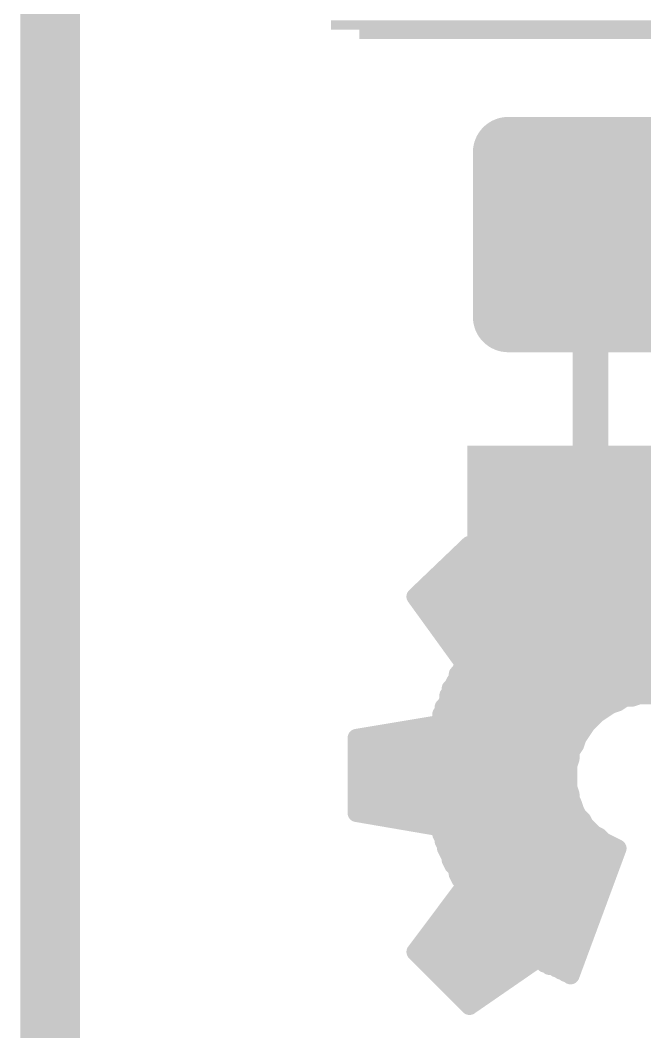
# Model space of a CAD drawing. Extents: x -15.2 to 25.5, y -11.4 to 25.5.
# Drawn here: x -0.127 to 2.529, y 2.708 to 7.007 of the extents above; entities that cross this region are included whole.
import ezdxf

# ---------------------------------------------------------------- set-up
doc = ezdxf.new("R2010")
doc.units = 0
for name, color, linetype in [('1', 12, 'CONTINUOUS'), ('16', 132, 'CONTINUOUS'), ('20', 53, 'CONTINUOUS'), ('21', 41, 'CONTINUOUS'), ('22', 40, 'CONTINUOUS')]:
    doc.layers.add(name, color=color, linetype=linetype)

# ---------------------------------------------------------------- blocks, each defined once
blk = doc.blocks.new('RECT160000X160000R30')
at = {"const_width": 0.15}
blk.add_lwpolyline([(0.425, -0.35), (0.425, 0.35, 0.4142), (0.35, 0.425), (-0.35, 0.425, 0.4142), (-0.425, 0.35), (-0.425, -0.35, 0.4142), (-0.35, -0.425), (0.35, -0.425, 0.4142)], format="xyb", close=True, dxfattribs=at)
blk.add_solid([(-0.3754, -0.3754), (0.3754, -0.3754), (-0.3754, 0.3754), (0.3754, 0.3754)])
blk = doc.blocks.new('RECT')
blk.add_solid([(-0.5, -0.5), (0.5, -0.5), (-0.5, 0.5), (0.5, 0.5)])

msp = doc.modelspace()

# ---------------------------------------------------------------- linework, layer by layer
at = {"layer": '1'}
for points, const_width in [([(0, 0), (0, 25.4)], 0.254), ([(2.298, 6.096), (2.298, 4.726)], 0.1524), ([(2.298, 4.726), (2.325, 4.699)], 0.1524)]:
    msp.add_lwpolyline(points, dxfattribs=dict(at, const_width=const_width))
at = {"layer": '1', "const_width": 0.0762}
for points in [[(2.3361, 6.096, 1), (2.2599, 6.096)], [(2.3249, 4.7529, 1), (2.2711, 4.6991)], [(2.2599, 4.726, 1), (2.3361, 4.726)], [(2.2981, 4.6721, 1), (2.3519, 4.7259)]]:
    msp.add_lwpolyline(points, format="xyb", dxfattribs=at)
at = {"layer": '16', "const_width": 0.254}
msp.add_lwpolyline([(0, 0), (0, 25.4)], dxfattribs=at)
at = {"layer": '20', "const_width": 0.2032}
msp.add_lwpolyline([(0, 0), (0, 25.4)], dxfattribs=at)
at = {"layer": '22', "const_width": 0.076}
for points in [[(2.3234, 4.6774), (2.3834, 5.0274)], [(2.3815, 5.016), (2.7053, 5.016)], [(2.3834, 5.0274), (2.7034, 5.0274)], [(2.3684, 4.94), (2.7184, 4.94)], [(2.3554, 4.864), (2.7314, 4.864)], [(1.5534, 4.5574), (1.7834, 4.7774)], [(1.7834, 4.7774), (2.0734, 4.5774)], [(2.3424, 4.788), (2.7444, 4.788)], [(1.7151, 4.712), (1.8782, 4.712)], [(2.3293, 4.712), (2.7575, 4.712)], [(2.2234, 4.6474), (2.2434, 4.6574)], [(2.2434, 4.6574), (2.2534, 4.6574)], [(2.2534, 4.6574), (2.2734, 4.6674)], [(2.2734, 4.6674), (2.2834, 4.6674)], [(2.2834, 4.6674), (2.3034, 4.6774)], [(2.3034, 4.6774), (2.3234, 4.6774)], [(1.6356, 4.636), (1.9884, 4.636)], [(2.1134, 4.5974), (2.1334, 4.6074)], [(2.1334, 4.6074), (2.1434, 4.6174)], [(2.1434, 4.6174), (2.1634, 4.6274)], [(2.1634, 4.6274), (2.1734, 4.6274)], [(2.1734, 4.6274), (2.1934, 4.6374)], [(2.1907, 4.636), (2.8948, 4.636)], [(2.1934, 4.6374), (2.2034, 4.6474)], [(2.2034, 4.6474), (2.2234, 4.6474)], [(2.0734, 4.5774), (2.0834, 4.5874)], [(2.0834, 4.5874), (2.1034, 4.5974)], [(2.1034, 4.5974), (2.1134, 4.5974)], [(1.7634, 4.2674), (1.5534, 4.5574)], [(1.5562, 4.56), (3.5208, 4.56)], [(1.6065, 4.484), (3.4728, 4.484)], [(1.6616, 4.408), (3.4204, 4.408)], [(1.7166, 4.332), (3.368, 4.332)], [(1.7534, 4.2574), (1.7634, 4.2674)], [(1.7334, 4.2274), (1.7434, 4.2374)], [(1.7334, 4.2074), (1.7334, 4.2274)], [(1.7434, 4.2374), (1.7534, 4.2574)], [(1.7527, 4.256), (3.3334, 4.256)], [(1.7034, 4.1674), (1.7134, 4.1774)], [(1.7134, 4.1774), (1.7234, 4.1974)], [(1.7147, 4.18), (3.3634, 4.18)], [(1.7234, 4.1974), (1.7334, 4.2074)], [(1.6934, 4.1374), (1.7034, 4.1474)], [(1.6934, 4.1174), (1.6934, 4.1374)], [(1.7034, 4.1474), (1.7034, 4.1674)], [(2.5034, 4.1374), (2.4734, 4.1274)], [(2.5734, 4.1374), (2.5034, 4.1374)], [(1.6734, 4.0874), (1.6834, 4.0974)], [(1.6834, 4.0974), (1.6934, 4.1174)], [(1.6867, 4.104), (2.4033, 4.104)], [(2.3834, 4.0974), (2.3234, 4.0574)], [(2.4134, 4.1074), (2.3834, 4.0974)], [(2.4434, 4.1274), (2.4134, 4.1074)], [(2.4734, 4.1274), (2.4434, 4.1274)], [(1.6634, 4.0574), (1.6734, 4.0674)], [(1.6634, 4.0174), (1.6634, 4.0574)], [(1.6734, 4.0674), (1.6734, 4.0874)], [(2.3234, 4.0574), (2.2834, 4.0174)], [(1.3034, 3.9574), (1.6634, 4.0174)], [(1.6634, 4.028), (2.294, 4.028)], [(2.2834, 4.0174), (2.2434, 3.9574)], [(1.3034, 3.6374), (1.3034, 3.9574)], [(1.3034, 3.952), (2.2416, 3.952)], [(2.2334, 3.9274), (2.2134, 3.8974)], [(2.2434, 3.9574), (2.2334, 3.9274)], [(1.3034, 3.876), (2.2134, 3.876)], [(2.2134, 3.8974), (2.2134, 3.8674)], [(2.2134, 3.8674), (2.2034, 3.8374)], [(2.2034, 3.8374), (2.2034, 3.7474)], [(1.3034, 3.8), (2.2034, 3.8)], [(2.2034, 3.7474), (2.2134, 3.7174)], [(1.3034, 3.724), (2.2112, 3.724)], [(2.2134, 3.7174), (2.2134, 3.6974)], [(2.2134, 3.6974), (2.2234, 3.6774)], [(2.2234, 3.6774), (2.2334, 3.6474)], [(1.3034, 3.648), (2.2332, 3.648)], [(1.6534, 3.5774), (1.3034, 3.6374)], [(2.2334, 3.6474), (2.2434, 3.6274)], [(2.2434, 3.6274), (2.2634, 3.6074)], [(1.6634, 3.5674), (1.6534, 3.5774)], [(2.2634, 3.6074), (2.2734, 3.5874)], [(2.2734, 3.5874), (2.3134, 3.5474)], [(1.6588, 3.572), (2.2888, 3.572)], [(1.6634, 3.5474), (1.6634, 3.5674)], [(1.6734, 3.5274), (1.6634, 3.5474)], [(2.3134, 3.5474), (2.3334, 3.5374)], [(2.3334, 3.5374), (2.3534, 3.5174)], [(1.6734, 3.5174), (1.6734, 3.5274)], [(1.6834, 3.4974), (1.6734, 3.5174)], [(1.6834, 3.4874), (1.6834, 3.4974)], [(1.6834, 3.496), (2.3961, 3.496)], [(1.7034, 3.4474), (1.6834, 3.4874)], [(2.4134, 3.4874), (2.2134, 2.9474)], [(2.3534, 3.5174), (2.4134, 3.4874)], [(1.7034, 3.4374), (1.7034, 3.4474)], [(1.7134, 3.4174), (1.7034, 3.4374)], [(1.7121, 3.42), (2.3885, 3.42)], [(1.7234, 3.4074), (1.7134, 3.4174)], [(1.7334, 3.3874), (1.7234, 3.4074)], [(1.7334, 3.3774), (1.7334, 3.3874)], [(1.7434, 3.3574), (1.7334, 3.3774)], [(1.5534, 3.0474), (1.7634, 3.3274)], [(1.7534, 3.3474), (1.7434, 3.3574)], [(1.7634, 3.3274), (1.7534, 3.3474)], [(1.7551, 3.344), (2.3603, 3.344)], [(1.7189, 3.268), (2.3322, 3.268)], [(1.6619, 3.192), (2.304, 3.192)], [(1.6049, 3.116), (2.2759, 3.116)], [(1.7834, 2.8174), (1.5534, 3.0474)], [(1.5608, 3.04), (2.2477, 3.04)], [(2.0734, 3.0174), (1.7834, 2.8174)], [(2.0834, 3.0174), (2.0734, 3.0174)], [(2.1034, 2.9974), (2.0834, 3.0174)], [(2.1134, 2.9974), (2.1034, 2.9974)], [(2.1234, 2.9874), (2.1134, 2.9974)], [(2.1434, 2.9874), (2.1234, 2.9874)], [(2.1534, 2.9774), (2.1434, 2.9874)], [(2.1634, 2.9774), (2.1534, 2.9774)], [(2.1734, 2.9674), (2.1634, 2.9774)], [(1.6368, 2.964), (1.996, 2.964)], [(2.1834, 2.9674), (2.1734, 2.9674)], [(2.1934, 2.9574), (2.1834, 2.9674)], [(2.1868, 2.964), (2.2196, 2.964)], [(2.2134, 2.9574), (2.1934, 2.9574)], [(2.2134, 2.9474), (2.2134, 2.9574)], [(1.7128, 2.888), (1.8858, 2.888)]]:
    msp.add_lwpolyline(points, dxfattribs=at)
at = {"layer": '22', "const_width": 0.038}
for points in [[(2.3815, 5.035, 1), (2.3815, 4.997)], [(2.3834, 5.0464, 1), (2.3834, 5.0084)], [(2.4021, 5.0242, 1), (2.3647, 5.0306)], [(2.3684, 4.959, 1), (2.3684, 4.921)], [(2.3554, 4.883, 1), (2.3554, 4.845)], [(1.7942, 4.793, 1), (1.7726, 4.7617)], [(1.7965, 4.7636, 1), (1.7703, 4.7911)], [(2.3424, 4.807, 1), (2.3424, 4.769)], [(1.7151, 4.731, 1), (1.7151, 4.693)], [(1.8782, 4.693, 1), (1.8782, 4.731)], [(2.3293, 4.731, 1), (2.3293, 4.693)], [(2.2434, 4.6764, 1), (2.2434, 4.6384)], [(2.2449, 4.6744, 1), (2.2619, 4.6404)], [(2.2519, 4.6404, 1), (2.2349, 4.6744)], [(2.2534, 4.6384, 1), (2.2534, 4.6764)], [(2.2734, 4.6864, 1), (2.2734, 4.6484)], [(2.2749, 4.6844, 1), (2.2919, 4.6504)], [(2.2819, 4.6504, 1), (2.2649, 4.6844)], [(2.2834, 4.6484, 1), (2.2834, 4.6864)], [(2.3034, 4.6964, 1), (2.3034, 4.6584)], [(2.3119, 4.6604, 1), (2.2949, 4.6944)], [(2.3047, 4.6806, 1), (2.3421, 4.6742)], [(2.3234, 4.6584, 1), (2.3234, 4.6964)], [(1.6356, 4.655, 1), (1.6356, 4.617)], [(1.9884, 4.617, 1), (1.9884, 4.655)], [(2.1349, 4.6344, 1), (2.1519, 4.6004)], [(2.1419, 4.5904, 1), (2.1249, 4.6244)], [(2.1568, 4.6039, 1), (2.13, 4.6308)], [(2.1634, 4.6464, 1), (2.1634, 4.6084)], [(2.1649, 4.6444, 1), (2.1819, 4.6104)], [(2.1719, 4.6104, 1), (2.1549, 4.6444)], [(2.1907, 4.655, 1), (2.1907, 4.617)], [(2.1734, 4.6084, 1), (2.1734, 4.6464)], [(2.18, 4.6508, 1), (2.2068, 4.6239)], [(2.2034, 4.6664, 1), (2.2034, 4.6284)], [(2.2019, 4.6204, 1), (2.1849, 4.6544)], [(2.2168, 4.6339, 1), (2.19, 4.6608)], [(2.2149, 4.6644, 1), (2.2319, 4.6304)], [(2.2234, 4.6284, 1), (2.2234, 4.6664)], [(2.06, 4.5908, 1), (2.0868, 4.5639)], [(2.0626, 4.5617, 1), (2.0842, 4.593)], [(2.0749, 4.6044, 1), (2.0919, 4.5704)], [(2.0968, 4.5739, 1), (2.07, 4.6008)], [(2.1034, 4.6164, 1), (2.1034, 4.5784)], [(2.1049, 4.6144, 1), (2.1219, 4.5804)], [(2.1119, 4.5804, 1), (2.0949, 4.6144)], [(2.1134, 4.5784, 1), (2.1134, 4.6164)], [(2.12, 4.6208, 1), (2.1468, 4.5939)], [(1.5688, 4.5685, 1), (1.538, 4.5462)], [(1.5403, 4.5711, 1), (1.5665, 4.5436)], [(1.5562, 4.579, 1), (1.5562, 4.541)], [(1.6065, 4.503, 1), (1.6065, 4.465)], [(1.6616, 4.427, 1), (1.6616, 4.389)], [(1.7166, 4.351, 1), (1.7166, 4.313)], [(1.7768, 4.2539, 1), (1.75, 4.2808)], [(1.7524, 4.2274, 1), (1.7144, 4.2274)], [(1.72, 4.2408, 1), (1.7468, 4.2139)], [(1.7264, 4.2459, 1), (1.7604, 4.2289)], [(1.7568, 4.2239, 1), (1.73, 4.2508)], [(1.7527, 4.275, 1), (1.7527, 4.237)], [(1.74, 4.2708, 1), (1.7668, 4.2439)], [(1.7704, 4.2489, 1), (1.7364, 4.2659)], [(1.748, 4.2562, 1), (1.7788, 4.2785)], [(1.7147, 4.199, 1), (1.7147, 4.161)], [(1.7268, 4.1639, 1), (1.7, 4.1908)], [(1.71, 4.2108, 1), (1.7368, 4.1839)], [(1.7404, 4.1889, 1), (1.7064, 4.2059)], [(1.7144, 4.2074, 1), (1.7524, 4.2074)], [(1.7468, 4.1939, 1), (1.72, 4.2208)], [(1.7124, 4.1374, 1), (1.6744, 4.1374)], [(1.7224, 4.1674, 1), (1.6844, 4.1674)], [(1.69, 4.1808, 1), (1.7168, 4.1539)], [(1.7168, 4.1339, 1), (1.69, 4.1608)], [(1.6964, 4.1859, 1), (1.7304, 4.1689)], [(2.5034, 4.1564, 1), (2.5034, 4.1184)], [(2.5094, 4.1193, 1), (2.4974, 4.1554)], [(1.6867, 4.123, 1), (1.6867, 4.085)], [(1.6968, 4.0839, 1), (1.67, 4.1108)], [(1.68, 4.1508, 1), (1.7068, 4.1239)], [(1.6744, 4.1174, 1), (1.7124, 4.1174)], [(1.7104, 4.1089, 1), (1.6764, 4.1259)], [(1.6844, 4.1474, 1), (1.7224, 4.1474)], [(2.3774, 4.1154, 1), (2.3894, 4.0793)], [(2.3939, 4.0816, 1), (2.3729, 4.1132)], [(2.4029, 4.1232, 1), (2.4239, 4.0916)], [(2.4033, 4.085, 1), (2.4033, 4.123)], [(2.4194, 4.0893, 1), (2.4074, 4.1254)], [(2.4434, 4.1464, 1), (2.4434, 4.1084)], [(2.4539, 4.1116, 1), (2.4329, 4.1432)], [(2.4674, 4.1454, 1), (2.4794, 4.1093)], [(2.4734, 4.1084, 1), (2.4734, 4.1464)], [(1.6824, 4.0574, 1), (1.6444, 4.0574)], [(1.65, 4.0708, 1), (1.6768, 4.0439)], [(1.6924, 4.0874, 1), (1.6544, 4.0874)], [(1.66, 4.1008, 1), (1.6868, 4.0739)], [(1.6544, 4.0674, 1), (1.6924, 4.0674)], [(1.6868, 4.0539, 1), (1.66, 4.0808)], [(1.6664, 4.1059, 1), (1.7004, 4.0889)], [(2.3129, 4.0732, 1), (2.3339, 4.0416)], [(2.3368, 4.0439, 1), (2.31, 4.0708)], [(1.6634, 4.047, 1), (1.6634, 4.009)], [(1.6665, 3.9986, 1), (1.6603, 4.0361)], [(2.27, 4.0308, 1), (2.2968, 4.0039)], [(2.2992, 4.0068, 1), (2.2676, 4.0279)], [(2.294, 4.009, 1), (2.294, 4.047)], [(1.6444, 4.0174, 1), (1.6824, 4.0174)], [(1.3224, 3.9574, 1), (1.2844, 3.9574)], [(1.3003, 3.9761, 1), (1.3065, 3.9386)], [(1.3034, 3.971, 1), (1.3034, 3.933)], [(2.2492, 3.9168, 1), (2.2176, 3.9379)], [(2.2276, 3.9679, 1), (2.2592, 3.9468)], [(2.2614, 3.9514, 1), (2.2254, 3.9634)], [(2.2416, 3.933, 1), (2.2416, 3.971)], [(1.3034, 3.895, 1), (1.3034, 3.857)], [(2.2324, 3.8974, 1), (2.1944, 3.8974)], [(2.1976, 3.9079, 1), (2.2292, 3.8868)], [(2.2134, 3.857, 1), (2.2134, 3.895)], [(2.2154, 3.9334, 1), (2.2514, 3.9214)], [(2.2224, 3.8374, 1), (2.1844, 3.8374)], [(2.1944, 3.8674, 1), (2.2324, 3.8674)], [(2.2314, 3.8614, 1), (2.1954, 3.8734)], [(1.3034, 3.819, 1), (1.3034, 3.781)], [(2.1854, 3.8434, 1), (2.2214, 3.8314)], [(2.2034, 3.781, 1), (2.2034, 3.819)], [(2.2214, 3.7534, 1), (2.1854, 3.7414)], [(1.3034, 3.743, 1), (1.3034, 3.705)], [(2.1844, 3.7474, 1), (2.2224, 3.7474)], [(2.2324, 3.7174, 1), (2.1944, 3.7174)], [(2.1954, 3.7114, 1), (2.2314, 3.7234)], [(2.2112, 3.705, 1), (2.2112, 3.743)], [(2.2304, 3.7059, 1), (2.1964, 3.6889)], [(2.1944, 3.6974, 1), (2.2324, 3.6974)], [(2.2414, 3.6834, 1), (2.2054, 3.6714)], [(2.2064, 3.6689, 1), (2.2404, 3.6859)], [(1.3034, 3.667, 1), (1.3034, 3.629)], [(1.3066, 3.6561, 1), (1.3002, 3.6186)], [(1.2844, 3.6374, 1), (1.3224, 3.6374)], [(2.2504, 3.6559, 1), (2.2164, 3.6389)], [(2.2154, 3.6414, 1), (2.2514, 3.6534)], [(2.2568, 3.6408, 1), (2.23, 3.6139)], [(2.2264, 3.6189, 1), (2.2604, 3.6359)], [(2.2332, 3.629, 1), (2.2332, 3.667)], [(1.6668, 3.5908, 1), (1.64, 3.5639)], [(1.6502, 3.5586, 1), (1.6566, 3.5961)], [(2.2804, 3.6159, 1), (2.2464, 3.5989)], [(2.25, 3.5939, 1), (2.2768, 3.6208)], [(2.2868, 3.6008, 1), (2.26, 3.5739)], [(2.2564, 3.5789, 1), (2.2904, 3.5959)], [(1.6588, 3.591, 1), (1.6588, 3.553)], [(1.6824, 3.5674, 1), (1.6444, 3.5674)], [(1.6804, 3.5559, 1), (1.6464, 3.5389)], [(1.65, 3.5539, 1), (1.6768, 3.5808)], [(2.2888, 3.553, 1), (2.2888, 3.591)], [(2.3219, 3.5644, 1), (2.3049, 3.5304)], [(2.3, 3.5339, 1), (2.3268, 3.5608)], [(2.3468, 3.5508, 1), (2.32, 3.5239)], [(2.3249, 3.5204, 1), (2.3419, 3.5544)], [(1.6444, 3.5474, 1), (1.6824, 3.5474)], [(1.6924, 3.5274, 1), (1.6544, 3.5274)], [(1.6904, 3.5259, 1), (1.6564, 3.5089)], [(1.6544, 3.5174, 1), (1.6924, 3.5174)], [(1.6564, 3.5189, 1), (1.6904, 3.5359)], [(1.7024, 3.4974, 1), (1.6644, 3.4974)], [(1.6834, 3.515, 1), (1.6834, 3.477)], [(1.7004, 3.4959, 1), (1.6664, 3.4789)], [(2.3619, 3.5344, 1), (2.3449, 3.5004)], [(2.34, 3.5039, 1), (2.3668, 3.5308)], [(2.4312, 3.4808, 1), (2.3956, 3.494)], [(2.3961, 3.477, 1), (2.3961, 3.515)], [(1.6644, 3.4874, 1), (1.7024, 3.4874)], [(1.6664, 3.4889, 1), (1.7004, 3.5059)], [(1.7224, 3.4474, 1), (1.6844, 3.4474)], [(2.4049, 3.4704, 1), (2.4219, 3.5044)], [(1.7204, 3.4459, 1), (1.6864, 3.4289)], [(1.6844, 3.4374, 1), (1.7224, 3.4374)], [(1.6864, 3.4389, 1), (1.7204, 3.4559)], [(1.7121, 3.439, 1), (1.7121, 3.401)], [(1.7268, 3.4308, 1), (1.7, 3.4039)], [(1.6964, 3.4089, 1), (1.7304, 3.4259)], [(1.7404, 3.4159, 1), (1.7064, 3.3989)], [(1.71, 3.3939, 1), (1.7368, 3.4208)], [(2.3885, 3.401, 1), (2.3885, 3.439)], [(1.7524, 3.3874, 1), (1.7144, 3.3874)], [(1.7504, 3.3859, 1), (1.7164, 3.3689)], [(1.7144, 3.3774, 1), (1.7524, 3.3774)], [(1.7164, 3.3789, 1), (1.7504, 3.3959)], [(1.7568, 3.3708, 1), (1.73, 3.3439)], [(1.7264, 3.3489, 1), (1.7604, 3.3659)], [(1.7704, 3.3559, 1), (1.7364, 3.3389)], [(1.7551, 3.363, 1), (1.7551, 3.325)], [(1.74, 3.3339, 1), (1.7668, 3.3608)], [(1.7464, 3.3189, 1), (1.7804, 3.3359)], [(1.7786, 3.316, 1), (1.7482, 3.3388)], [(2.3603, 3.325, 1), (2.3603, 3.363)], [(1.7189, 3.287, 1), (1.7189, 3.249)], [(2.3322, 3.249, 1), (2.3322, 3.287)], [(1.6619, 3.211, 1), (1.6619, 3.173)], [(2.304, 3.173, 1), (2.304, 3.211)], [(1.6049, 3.135, 1), (1.6049, 3.097)], [(2.2759, 3.097, 1), (2.2759, 3.135)], [(1.5668, 3.0608, 1), (1.54, 3.0339)], [(1.5382, 3.0588, 1), (1.5686, 3.036)], [(1.5608, 3.059, 1), (1.5608, 3.021)], [(2.0734, 3.0364, 1), (2.0734, 2.9984)], [(2.0842, 3.0017, 1), (2.0626, 3.033)], [(2.0968, 3.0308, 1), (2.07, 3.0039)], [(2.0834, 2.9984, 1), (2.0834, 3.0364)], [(2.2477, 3.021, 1), (2.2477, 3.059)], [(2.1034, 3.0164, 1), (2.1034, 2.9784)], [(2.09, 2.9839, 1), (2.1168, 3.0108)], [(2.1268, 3.0108, 1), (2.1, 2.9839)], [(2.1234, 3.0064, 1), (2.1234, 2.9684)], [(2.11, 2.9739, 1), (2.1368, 3.0008)], [(2.1134, 2.9784, 1), (2.1134, 3.0164)], [(2.1568, 3.0008, 1), (2.13, 2.9739)], [(2.1534, 2.9964, 1), (2.1534, 2.9584)], [(2.14, 2.9639, 1), (2.1668, 2.9908)], [(2.1434, 2.9684, 1), (2.1434, 3.0064)], [(2.1768, 2.9908, 1), (2.15, 2.9639)], [(2.1634, 2.9584, 1), (2.1634, 2.9964)], [(1.6368, 2.983, 1), (1.6368, 2.945)], [(1.996, 2.945, 1), (1.996, 2.983)], [(2.1734, 2.9864, 1), (2.1734, 2.9484)], [(2.16, 2.9539, 1), (2.1868, 2.9808)], [(2.1968, 2.9808, 1), (2.17, 2.9539)], [(2.1868, 2.983, 1), (2.1868, 2.945)], [(2.1934, 2.9764, 1), (2.1934, 2.9384)], [(2.18, 2.9439, 1), (2.2068, 2.9708)], [(2.1834, 2.9484, 1), (2.1834, 2.9864)], [(2.2324, 2.9574, 1), (2.1944, 2.9574)], [(2.1956, 2.954, 1), (2.2312, 2.9408)], [(2.1944, 2.9474, 1), (2.2324, 2.9474)], [(2.2134, 2.9384, 1), (2.2134, 2.9764)], [(2.2196, 2.945, 1), (2.2196, 2.983)], [(1.7128, 2.907, 1), (1.7128, 2.869)], [(1.8858, 2.869, 1), (1.8858, 2.907)], [(1.7726, 2.833, 1), (1.7942, 2.8017)], [(1.77, 2.8039, 1), (1.7968, 2.8308)]]:
    msp.add_lwpolyline(points, format="xyb", dxfattribs=at)

# ---------------------------------------------------------------- block references
at = {"layer": '1', "rotation": 270}
msp.add_blockref('RECT160000X160000R30', (2.298, 6.096), dxfattribs=at)
at = {"layer": '1', "xscale": 1.1}
msp.add_blockref('RECT', (2.325, 4.699), dxfattribs=at)
at = {"layer": '21', "yscale": 0.04}
for p, xscale in [((3.135, 6.987), 3.88), ((3.135, 6.947), 3.64)]:
    msp.add_blockref('RECT', p, dxfattribs=dict(at, xscale=xscale))

doc.saveas('drawing.dxf')
